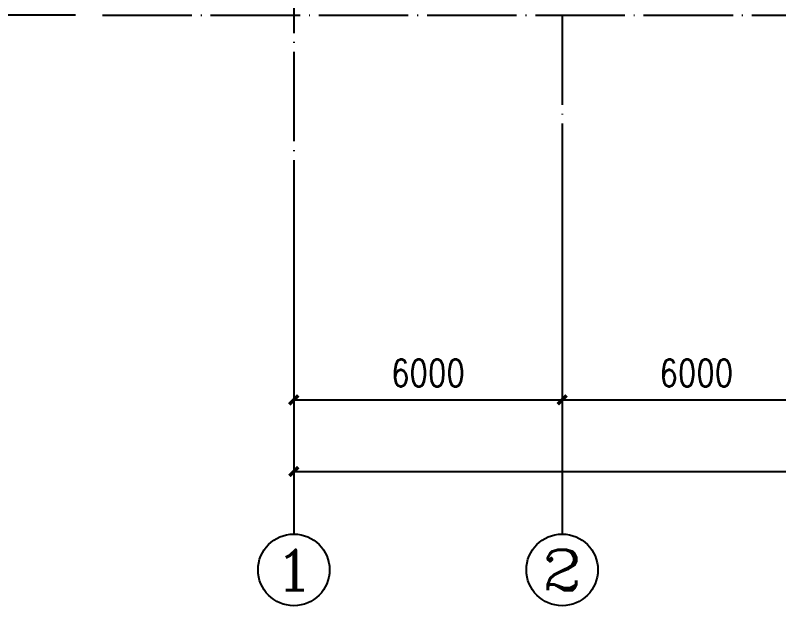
# Model space of a CAD drawing. Extents: x 31695611 to 39053694, y -59225 to 904195.
# Drawn here: x 38904183 to 38921252, y 775065 to 788259 of the extents above; entities that cross this region are included whole.
import ezdxf
from ezdxf.enums import TextEntityAlignment as Align

# ---------------------------------------------------------------- set-up
doc = ezdxf.new("R2010")
doc.units = 0
doc.header["$LTSCALE"] = 1000
doc.header["$MEASUREMENT"] = 0
doc.linetypes.add('ACAD_ISO04W100', pattern=[30.5, 24, -3, 0.5, -3])
doc.linetypes.add('DOTE', pattern=[2.42, 2, -0.2, 0.02, -0.2])
doc.layers.get('0').update_dxf_attribs({"linetype": 'CONTINUOUS'})
doc.layers.get('DEFPOINTS').update_dxf_attribs({"linetype": 'CONTINUOUS'})
for name, color, linetype in [('AXIS', 3, 'CONTINUOUS'), ('AXIS_TEXT', 7, 'CONTINUOUS'), ('DOTE', 1, 'ACAD_ISO04W100')]:
    doc.layers.add(name, color=color, linetype=linetype)
doc.styles.add('_TCH_AXIS', font='COMPLEX', dxfattribs={"bigfont": 'GBCBIG'})
doc.styles.add('COMPLEX', font='COMPLEX')
doc.styles.add('DIM_FONT', font='SIMPLEX.shx', dxfattribs={"width": 0.8})
doc.dimstyles.new('DIMN200', dxfattribs={"dimscale": 2, "dimtxt": 300, "dimasz": 100, "dimexe": 250, "dimexo": 300, "dimgap": 150, "dimtad": 1, "dimdec": 0, "dimzin": 0, "dimtxsty": 'DIM_FONT', "dimblk": 'ARCHTICK', "dimcen": 0.09, "dimclrt": 7, "dimazin": 3, "dimtfac": 1, "dimtdec": 0, "dimtix": 1, "dimtmove": 0, "dimatfit": 3, "dimtolj": 1, "dimtzin": 0})

# ---------------------------------------------------------------- blocks, each defined once
blk = doc.blocks.new('_ARCHTICK')
at = {"color": 0, "linetype": 'BYBLOCK', "const_width": 0.4}
blk.add_lwpolyline([(-0.5, -0.5), (0.5, 0.5)], dxfattribs=at)
blk = doc.blocks.new('*D1009')
at = {"layer": 'AXIS', "color": 0}
for p, q in [((38905530, 794259), (38900630, 794259)), ((38901130, 788259), (38901130, 794259)), ((38905530, 788259), (38900630, 788259))]:
    blk.add_line(p, q, dxfattribs=at)
at = {"layer": 'DEFPOINTS', "color": 0}
for p in [(38901130, 794259), (38906130, 794259), (38906130, 788259)]:
    blk.add_point(p, dxfattribs=at)
at = {"layer": 'AXIS', "color": 0, "xscale": 200, "yscale": 200, "zscale": 200}
for p, rotation in [((38901130, 794259), 89.99989046034315), ((38901130, 788259), 269.9998904603431)]:
    blk.add_blockref('_ARCHTICK', p, dxfattribs=dict(at, rotation=rotation))
at = {"layer": 'AXIS', "color": 7, "insert": (38900530, 791259), "char_height": 600, "attachment_point": 5, "rotation": 89.9999, "style": 'DIM_FONT'}
blk.add_mtext('\\A1;6000', dxfattribs=at)
blk = doc.blocks.new('*D1024')
at = {"layer": 'AXIS', "color": 0}
for p, q in [((38905531, 878259), (38899031, 878259)), ((38899530, 788259), (38899531, 878259)), ((38905530, 788259), (38899030, 788259))]:
    blk.add_line(p, q, dxfattribs=at)
at = {"layer": 'DEFPOINTS', "color": 0}
for p in [(38899531, 878259), (38906131, 878259), (38906130, 788259)]:
    blk.add_point(p, dxfattribs=at)
at = {"layer": 'AXIS', "color": 0, "xscale": 200, "yscale": 200, "zscale": 200}
for p, rotation in [((38899531, 878259), 89.99989046036686), ((38899530, 788259), 269.9998904603668)]:
    blk.add_blockref('_ARCHTICK', p, dxfattribs=dict(at, rotation=rotation))
at = {"layer": 'AXIS', "color": 7, "insert": (38898931, 833259), "char_height": 600, "attachment_point": 5, "rotation": 89.9999, "style": 'DIM_FONT'}
blk.add_mtext('\\A1;90000', dxfattribs=at)
blk = doc.blocks.new('*D1025')
at = {"layer": 'AXIS', "color": 0}
for p, q in [((38910410, 784065), (38910410, 779165)), ((38916410, 784065), (38916410, 779165)), ((38910410, 779665), (38916410, 779665))]:
    blk.add_line(p, q, dxfattribs=at)
at = {"layer": 'DEFPOINTS', "color": 0}
for p in [(38910410, 784665), (38916410, 784665), (38916410, 779665)]:
    blk.add_point(p, dxfattribs=at)
at = {"layer": 'AXIS', "color": 0, "xscale": 200, "yscale": 200, "zscale": 200, "rotation": 180}
blk.add_blockref('_ARCHTICK', (38910410, 779665), dxfattribs=at)
at = {"layer": 'AXIS', "color": 0, "xscale": 200, "yscale": 200, "zscale": 200}
blk.add_blockref('_ARCHTICK', (38916410, 779665), dxfattribs=at)
at = {"layer": 'AXIS', "color": 7, "insert": (38913410, 780265), "char_height": 600, "attachment_point": 5, "style": 'DIM_FONT'}
blk.add_mtext('\\A1;6000', dxfattribs=at)
blk = doc.blocks.new('*D1026')
at = {"layer": 'AXIS', "color": 0}
for p, q in [((38916410, 784065), (38916410, 779165)), ((38922410, 784065), (38922410, 779165)), ((38916410, 779665), (38922410, 779665))]:
    blk.add_line(p, q, dxfattribs=at)
at = {"layer": 'DEFPOINTS', "color": 0}
for p in [(38916410, 784665), (38922410, 784665), (38922410, 779665)]:
    blk.add_point(p, dxfattribs=at)
at = {"layer": 'AXIS', "color": 0, "xscale": 200, "yscale": 200, "zscale": 200, "rotation": 180}
blk.add_blockref('_ARCHTICK', (38916410, 779665), dxfattribs=at)
at = {"layer": 'AXIS', "color": 0, "xscale": 200, "yscale": 200, "zscale": 200}
blk.add_blockref('_ARCHTICK', (38922410, 779665), dxfattribs=at)
at = {"layer": 'AXIS', "color": 7, "insert": (38919410, 780265), "char_height": 600, "attachment_point": 5, "style": 'DIM_FONT'}
blk.add_mtext('\\A1;6000', dxfattribs=at)
blk = doc.blocks.new('*D1031')
at = {"layer": 'AXIS', "color": 0}
for p, q in [((38910410, 784065), (38910410, 777565)), ((38940410, 784065), (38940410, 777565)), ((38910410, 778065), (38940410, 778065))]:
    blk.add_line(p, q, dxfattribs=at)
at = {"layer": 'DEFPOINTS', "color": 0}
for p in [(38910410, 784665), (38940410, 784665), (38940410, 778065)]:
    blk.add_point(p, dxfattribs=at)
at = {"layer": 'AXIS', "color": 0, "xscale": 200, "yscale": 200, "zscale": 200, "rotation": 180}
blk.add_blockref('_ARCHTICK', (38910410, 778065), dxfattribs=at)
at = {"layer": 'AXIS', "color": 0, "xscale": 200, "yscale": 200, "zscale": 200}
blk.add_blockref('_ARCHTICK', (38940410, 778065), dxfattribs=at)
at = {"layer": 'AXIS', "color": 7, "insert": (38925410, 778665), "char_height": 600, "attachment_point": 5, "style": 'DIM_FONT'}
blk.add_mtext('\\A1;30000', dxfattribs=at)
blk = doc.blocks.new('_AXISO')
blk.add_circle((0, 0), 0.5)
at = {"layer": 'AXIS_TEXT', "style": 'COMPLEX', "width": 1.041667}
blk.add_attdef('A', text='', height=0.56, dxfattribs=at).set_placement((-0.25, -0.28), (0.25, -0.28), align=Align.FIT)

msp = doc.modelspace()

# ---------------------------------------------------------------- linework, layer by layer
at = {"layer": 'AXIS'}
for p, q in [((38910410.1, 784664.7), (38910410.1, 776664.7)), ((38916410.1, 784664.7), (38916410.1, 776664.7))]:
    msp.add_line(p, q, dxfattribs=at)
at = {"layer": 'DOTE', "linetype": 'DOTE'}
for p, q in [((38910410, 884242.1), (38910410.1, 784664.7)), ((38906130.5, 788258.6), (38945995.7, 788258.5)), ((38916410.1, 788258.6), (38916410.1, 784664.7))]:
    msp.add_line(p, q, dxfattribs=at)

# ---------------------------------------------------------------- block references
at = {"layer": 'AXIS'}
ref = msp.add_blockref('_AXISO', (38910410.1, 775864.7), dxfattribs=dict(at, xscale=1600, yscale=1600, zscale=1600))
ref.add_attrib('A', '1', dxfattribs={"layer": 'AXIS_TEXT', "height": 905.1, "style": '_TCH_AXIS', "width": 2.333333}).set_placement((38909957.5, 775412.1), (38910862.6, 775412.1), align=Align.FIT)
ref = msp.add_blockref('_AXISO', (38916410.1, 775864.7), dxfattribs=dict(at, xscale=1600, yscale=1600, zscale=1600))
ref.add_attrib('A', '2', dxfattribs={"layer": 'AXIS_TEXT', "height": 905.1, "style": '_TCH_AXIS', "width": 1.5}).set_placement((38915957.5, 775412.1), (38916862.6, 775412.1), align=Align.FIT)

# ---------------------------------------------------------------- dimensions: what is measured, and where the dimension line sits
for p1, p2, distance, picture, middle in [((38906130.5, 788258.6), (38906130.6, 878258.6), 6600, '*D1024', (38898930.5, 833258.6)), ((38906130.5, 788258.6), (38906130.5, 794258.6), 5000, '*D1009', (38900530.5, 791258.6)), ((38910410.1, 784664.7), (38916410.1, 784664.7), -5000, '*D1025', (38913410.1, 780264.7)), ((38910410.1, 784664.7), (38940410.1, 784664.7), -6600, '*D1031', (38925410.1, 778664.7)), ((38916410.1, 784664.7), (38922410.1, 784664.7), -5000, '*D1026', (38919410.1, 780264.7))]:
    dim = msp.add_aligned_dim(p1=p1, p2=p2, distance=distance, dimstyle='DIMN200', dxfattribs=at)
    dim.commit()
    dim.dimension.update_dxf_attribs({"geometry": picture, "text_midpoint": middle})

doc.saveas('drawing.dxf')
